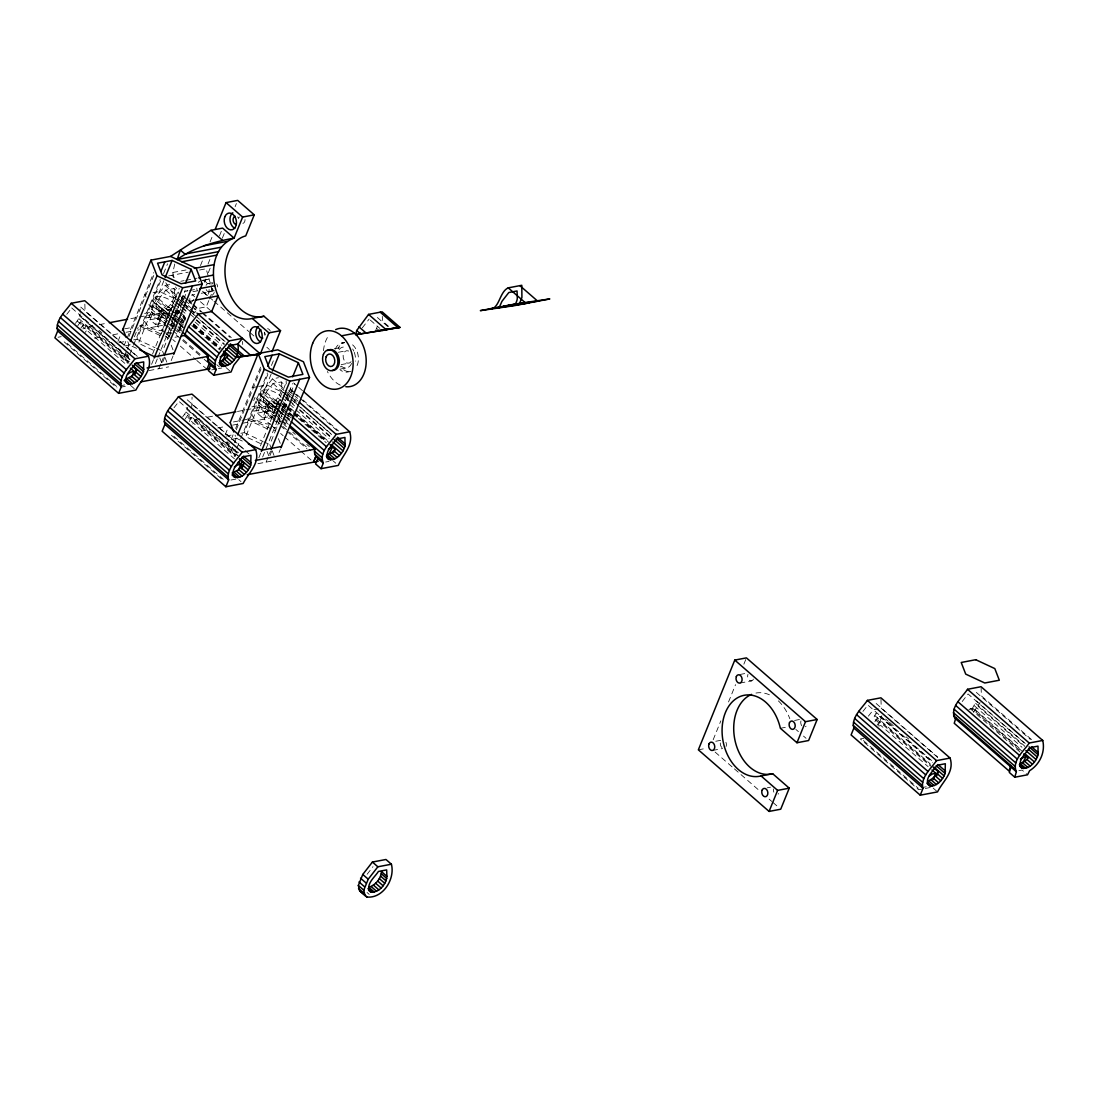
<?xml version="1.0" encoding="UTF-8"?>
<svg xmlns="http://www.w3.org/2000/svg" width="1098" height="1098" viewBox="0 0 1098 1098"><rect width="100%" height="100%" fill="white"/><g stroke="black" fill="none" stroke-linecap="round" stroke-linejoin="round"><path stroke-width="0.75" stroke-dasharray="5 3.75" d="M173.978 288.541C176.654 298.354 168.749 311.722 157.988 310.583L156.781 309.595C153.583 302.046 162.271 295.65 165.743 290.105L173.978 288.541L177.807 291.862M281.239 381.953C283.902 391.78 275.996 405.135 265.236 403.995L264.028 403.007C260.83 395.458 269.518 389.063 272.99 383.518L281.239 381.953L285.055 385.274M75.433 323.402L78.781 318.598L80.223 313.863M167.431 327.286L152.347 314.152L151.099 308.812L155.545 297.833L165.18 285.439L169.696 284.574M139.13 317.061L159.004 313.287L158.785 318.351L159.841 320.685L157.563 326.298L137.675 330.073M163.863 309.883L169.298 314.618L163.424 315.318L161.53 312.82L161.735 309.128L155.504 324.5L150.055 319.765L152.347 314.152M179.029 330.731L180.841 325.543L184.999 319.326M182.68 416.815L186.029 412.011L187.47 407.276M191.656 408.072L192.081 397.133M271.508 417.94L259.595 407.564L258.346 402.225L262.793 391.245L272.428 378.851L278.453 377.698M237.456 411.476L265.606 406.136L265.387 411.201L266.443 413.534M268.9 404.133L274.335 408.881L270.671 408.731L269.463 407.742L268.996 402.541L262.751 417.913L257.303 413.177L259.595 407.564M881.845 715.69L880.404 720.425L877.055 725.243M173.36 277.533L172.866 272.469L174.953 263.067M375.489 330.937L377.465 326.079L379.716 328.028M972.018 709.061L976.397 700.977L1025.23 743.511M165.167 332.914L157.563 326.298L163.78 310.912M129.084 363.314L83.86 323.937L82.734 326.696L126.572 364.879M85.905 325.708L84.779 328.467L81.293 329.139M117.966 341.396L120.505 335.151M123.923 346.035L153.747 272.579M129.029 336.413L153.775 275.461M129.427 361.448L123.388 358.634L126.572 350.825M127.203 349.26L129.742 343.001M134.381 336.839L138.183 327.465M129.701 354.558L132.872 346.735M133.503 345.17L160.157 279.537M133.654 339.858L136.921 339.241L161.035 279.853M163.575 273.608L167.541 263.808M163.863 280.759L138.472 343.276L153.13 350.097M150.055 319.765L167.335 316.485L170.135 309.581L173.237 306.177M152.567 354.05L179.221 288.417M161.173 334.121L175.776 298.148L165.771 282.735M151.579 364.33L153.487 359.65M155.394 363.616L157.302 358.922M157.934 357.358L185.219 290.16M164.384 355.889L162.573 351.195L187.319 290.243M169.229 336.921L175.584 321.275M178.768 313.452L181.307 307.193M200.481 265.579L202.389 260.857M210.061 241.958L212.628 235.658M158.839 368.722L160.747 364.042M161.379 362.477L163.918 356.219M162.669 362.23L164.576 357.536M208.016 264.083L210.555 257.824M219.449 235.933L221.343 231.239M171.178 360.611L173.072 355.93M204.448 282.255L205.724 279.112M208.277 272.812L210.198 268.09M222.345 238.17L224.267 233.449M235.123 206.685L236.399 203.542M208.812 300.564L206.259 306.836L194.209 309.128M209.444 298.985L212.628 291.148L208.908 278.357M189.405 421.522L191.107 417.35L235.562 456.068M225.214 434.808L227.753 428.563M231.184 439.447L233.078 434.767M235.617 428.508L261.008 366.005M236.276 429.826L261.022 368.873M238.184 455.56L230.649 452.047L233.819 444.237M234.45 442.672L236.99 436.428M253.679 400.564L254.956 397.435M236.948 447.97L240.119 440.147M240.764 438.596L267.418 372.949M240.901 433.271L244.168 432.653L268.283 373.265M271.453 365.456L274.624 357.632M271.11 374.171L245.719 436.688L261.846 444.196M275.886 408.703L272.757 405.876L269.284 406.534L264.165 419.148L270.492 424.651M257.303 413.177L274.582 409.897L277.396 402.993L280.484 399.59M260.446 445.898L286.468 381.829M258.84 457.756L260.734 453.062M262.642 457.029L292.466 383.573M271.645 449.302L269.82 444.608L294.566 383.655M266.087 462.134L270.533 451.196M269.916 455.643L271.824 450.949M279.057 452.472L280.333 449.343M713.178 739.736L720.851 720.851M728.523 701.965L735.564 684.644M743.868 664.18L746.42 657.88M878.922 722.896L873.473 718.161L875.957 713.233L932.38 762.383M878.345 725.202L880.047 721.029L930.72 765.169M973.501 712.314L980.075 702.528M171.439 321.055L176.572 311.022L181.65 315.442M77.738 325.79L82.872 318.42L130.031 359.499M80.868 328.137L83.86 323.937M92.767 325.873L89.46 326.504L85.246 332.337M184.999 419.203L190.119 411.832L237.278 452.911M191.107 417.35L189.981 419.216L184.546 414.481M199.369 418.722L196.048 419.354L192.795 423.979M874.873 721.702L879.059 715.512L931.571 761.257M362.285 327.877L369.134 319.065M367.103 874.283L372.977 866.72M962.205 701.526L968.065 693.963L1025.903 744.334M66.772 314.316L70.739 309.238M174.019 407.729L178.988 401.388L237.607 452.445M862.946 711.408L867.914 705.067L933.259 761.971M868.394 716.143L873.349 709.802L878.304 708.855M193.921 299.26L189.734 304.475L189.844 298.464M968.916 709.582L971.428 708.375L1019.891 750.579M157.563 326.298L165.318 324.816M172.866 272.469L186.029 269.971M168.667 275.886L188.211 272.18M199.603 270.012L206.108 268.777L208.442 276.765M180.813 281.266L184.066 280.649M185.686 280.347L197.077 278.178M202.54 280.292L206.904 279.455M153.034 292.727L159.498 291.505L178.549 300.385M207.851 283.613L212.216 282.776M184.56 291.478L187.909 290.833M189.597 290.517L197.983 288.925M192.932 291.697L197.928 290.75M181.705 297.023L184.958 296.405M191.477 295.156L194.73 294.538M201.236 293.303L212.628 291.148M206.204 289.529A4.227 3.006 79.2 0 0 209.718 291.835L214.083 291.011M188.774 301.442L193.66 300.523M144.62 313.438L151.085 312.216L167.212 319.724M99.396 324.61L106.012 323.361M130.854 318.64L137.483 317.377M162.655 313.671L166.141 313.012L171.796 318.036M176.572 311.022L175.309 311.269L177.835 313.479M170.712 313.904L166.731 313.63M174.966 313.561L179.825 312.642M58.043 337.251L61.186 336.647M124.568 328.851L132.734 327.3M139.254 326.051L142.52 325.433L163.643 335.274M155.504 324.5L165.592 322.579M94.593 338.266L104.543 336.372M112.82 334.794L119.449 333.545M126.078 332.282L131.046 331.335M166.031 333.202L170.904 332.269M118.955 342.645L127.121 341.094M166.567 334.272L171.412 333.339M125.378 345.76L131.197 344.648M174.953 337.278L178.123 336.674M149.04 370.589L168.639 366.869M341.519 343.056L344.429 342.507A14.809 10.555 79.2 0 0 338.157 348.629M119.737 385.865L125.941 384.684M120.368 387.251L128.782 385.645M211.708 369.889L216.759 368.928M218.433 368.612L221.796 367.967M334.272 348.766L342.452 347.215M338.362 352.28L346.295 350.77M341.162 364.632L349.095 363.122M340.572 369.038L347.119 367.789M252.197 387.676L257.042 386.757M258.661 386.455L266.745 384.918L285.796 393.798M350.962 371.385L348.052 371.947A14.809 10.555 79.2 0 1 339.872 369.614M251.867 406.85L258.332 405.629L274.459 413.136M207.646 417.144L214.275 415.881M273.361 406.493L277.341 406.768M282.227 406.974L287.072 406.054M233.449 421.948L249.768 418.846L275.42 430.8M262.751 417.913L276.202 415.36M201.195 431.116L211.132 429.222M217.761 427.959L224.39 426.697M232.68 425.132L240.97 423.554M242.617 423.238L275.035 417.075M226.215 436.071L232.735 434.822M273.814 427.685L277.053 427.067M232.639 439.173L238.458 438.075M257.934 463.699L275.886 460.282M230.978 480.018L237.717 478.742M325.681 462.025L329.043 461.38M739.791 674.515L746.434 673.252M739.997 683.066L751.636 680.856M794.554 720.453L799.536 719.506M780.376 728.29L787.033 727.027M715.759 741.26L720.755 740.313M698.355 749.824L706.659 748.246M712.643 750.442L722.608 748.534M878.633 726.011L880.953 725.572L928.139 766.665M863.714 738.309L860.338 738.954L918.628 789.723L923.679 788.762M767.2 787.815L770.521 787.184M921.359 787.705L927.563 786.525M925.353 788.446L932.078 787.156M1018.903 770.659L1022.101 770.055L1027.536 774.79M168.502 314.783L149.452 305.917L148.326 302.993M165.153 335.974L168.598 338.486M160.102 335.494L141.052 326.614L139.913 323.704M136.921 339.241L155.024 347.682M156.534 348.382L162.573 351.195M275.749 408.195L256.699 399.329L255.011 394.964M136.55 348.341L129.001 344.827L127.78 341.698M267.349 428.906L248.299 420.026L247.174 417.116M244.168 432.653L262.271 441.094M263.781 441.794L269.82 444.608M242.287 441.053L236.248 438.239L235.041 435.11M238.609 452.458L235.686 451.086L234.56 448.176M1031.53 739.572L981.42 695.926L981.118 688.254M976.314 692.399L1030.295 739.407M975.669 703.351L1024.503 745.885M978.153 706.33L1024.42 746.626M974.434 705.836L1021.977 747.258M975.573 710.049L1020.55 749.22M972.732 708.265L1021.565 750.799M970.165 708.622L1019.891 751.938M876.163 703.502L937.678 757.085M937.623 757.4L881.255 708.32L880.967 699.316M885.674 719.025L888.213 721.249M889.49 722.36L893.319 725.682M906.056 736.785L908.609 739.009M874.955 715.69L930.102 763.728M876.78 719.314L930.582 766.157M933.176 788.103L937.527 791.905M388.623 326.381L382.475 321.028L382.296 316.416M863.412 740.532L918.244 788.295M377.369 317.5L388.088 326.833M370.314 320.108L379.839 328.398M376.738 328.453L378.975 330.416M795.844 729.415L798.397 731.639M803.503 736.085L806.056 738.309M202.54 291.245L207.673 295.719M208.963 296.844L212.82 300.207M214.11 301.319L248.834 331.569M250.111 332.68L253.967 336.043M266.828 347.243L269.408 349.493M171.933 275.269L174.349 277.369M192.177 294.58L194.758 296.831M200.399 301.73L210.596 310.61M293.619 382.928L297.448 386.263M298.725 387.374L302.54 390.71M715.127 752.089L733.135 767.776M734.425 768.888L760.145 791.301M769.135 799.138L771.716 801.375M773.006 802.501L778.139 806.975M182.899 295.389L185.452 297.613M186.729 298.725L192.548 303.775M193.097 304.27L202.018 312.038M202.856 312.765L231.335 337.566M290.16 388.802L295.252 393.249M296.529 394.347L301.621 398.794M302.897 399.905L338.582 430.979M182.899 296.309L191.821 304.077M193.097 305.189L200.742 311.846M202.018 312.957L230.058 337.374M290.16 389.721L292.699 391.945M293.976 393.057L299.081 397.49M300.344 398.601L337.306 430.8M181.403 297.215L183.956 299.438M185.233 300.55L190.325 304.983M192.315 306.726L197.969 311.654M288.65 390.627L293.756 395.074M295.033 396.186L297.572 398.396M165.18 285.439L176.654 295.417M181.746 299.864L195.979 312.257M272.428 378.851L286.454 391.053M287.717 392.164L294.099 397.723M295.376 398.835L297.915 401.045M182.79 301.415L183.888 302.375M174.239 294.978L176.778 297.201M178.054 298.299L183.16 302.746M184.423 303.858L189.529 308.291M190.805 309.403L195.897 313.85M281.486 388.39L284.025 390.614M285.302 391.712L290.407 396.158M291.67 397.27L296.776 401.703M180.292 300.879L182.844 303.103M184.107 304.215L189.213 308.648M190.489 309.76L195.581 314.193M287.539 394.292L292.631 398.725M293.907 399.837L296.46 402.06M176.613 299.329L194.456 314.865M195.732 315.977L225.049 341.505M283.86 392.741L288.966 397.188M294.058 401.621L332.296 434.918M165.743 290.105L178.48 301.209M179.756 302.321L184.848 306.754M186.125 307.865L195.046 315.634M200.152 320.081L228.192 344.498M272.99 383.518L283.174 392.398M284.451 393.509L289.556 397.943M290.833 399.054L295.925 403.501M297.201 404.613L331.61 434.588M175.886 301.717L180.992 306.15M182.268 307.262L188.636 312.82M189.913 313.918L224.321 343.894M283.133 395.129L288.239 399.562M289.515 400.674L294.607 405.121M299.713 409.554L330.292 436.194M175.831 302.458L180.923 306.905M182.199 308.016L188.568 313.561M196.213 320.218L224.253 344.648M285.631 398.094L290.723 402.541M291.999 403.652L294.552 405.862M299.644 410.309L330.237 436.949M174.637 304.187L186.111 314.179M195.032 321.961L221.796 345.266M281.898 397.613L288.266 403.158M289.543 404.27L294.635 408.703M295.911 409.815L329.043 438.678M175.79 308.401L179.605 311.736M180.882 312.848L185.987 317.281M193.632 323.937L220.396 347.256M283.037 401.813L289.405 407.372M290.682 408.47L295.787 412.917M297.05 414.028L327.643 440.669M170.41 304.407L181.87 314.385M183.146 315.497L185.699 317.72M193.344 324.377L221.384 348.807M277.657 397.819L286.578 405.587M287.854 406.699L328.631 442.219M182.913 316.54L185.438 318.749M193.042 325.365L219.641 348.533M283.202 403.899L285.727 406.109M287.003 407.207L292.068 411.613M293.331 412.724L326.257 441.396M175.117 309.938L181.568 315.551M182.858 316.663L185.438 318.914M193.166 325.653L220.231 349.219M282.364 403.35L286.235 406.713M287.525 407.838L292.686 412.326M293.976 413.452L326.188 441.52M182.899 317.885L185.438 320.094M191.766 325.612L219.627 349.878M281.925 404.133L285.727 407.44M286.99 408.552L292.054 412.958M293.331 414.07L297.119 417.377M298.395 418.475L326.257 442.741M168.392 306.617L171.645 309.458M275.639 400.029L281.074 404.764M158.894 298.917L171.631 310.02M172.908 311.118L184.382 321.11M266.141 392.329L281.431 405.642M282.708 406.754L292.905 415.634M170.135 309.581L176.517 315.126M181.609 319.573L184.162 321.783M277.396 402.993L281.212 406.329M288.856 412.985L292.686 416.307M155.545 297.833L169.559 310.048M174.651 314.481L177.203 316.704M178.48 317.816L183.572 322.263M262.793 391.245L280.635 406.795M281.912 407.893L287.003 412.34M288.28 413.452L290.833 415.675M174.898 315.442L179.962 319.861M181.239 320.959L183.764 323.169M281.527 408.319L284.053 410.515M285.315 411.626L290.394 416.032M166.155 308.483L170.506 312.271M273.402 401.895L278.851 406.631M157.412 301.387L170.149 312.491M171.425 313.603L176.517 318.036M177.794 319.147L184.176 324.706M264.659 394.8L279.949 408.127M281.225 409.238L286.317 413.671M287.594 414.783L291.423 418.118M174.513 317.212L178.315 320.52M179.578 321.632L183.38 324.939M281.143 410.076L283.668 412.285M284.931 413.383L291.272 418.901M172.976 317.5L178.041 321.92M179.317 323.018L183.105 326.326M275.804 407.07L282.131 412.574M287.196 416.993L289.735 419.203M271.11 403.295L276.545 408.031M156.41 303.844L169.161 314.948M170.423 316.059L175.529 320.492M176.805 321.604L183.174 327.149M263.657 397.256L278.947 410.583M280.223 411.681L285.329 416.128M286.605 417.24L289.145 419.463M167.829 314.097L171.631 317.418M172.894 318.516L177.958 322.922M179.235 324.034L183.037 327.341M276.984 409.17L283.325 414.687M284.588 415.799L289.652 420.205M153.308 301.566L185.191 329.331M260.555 394.978L278.398 410.515M279.674 411.626L282.955 414.715M284.162 415.813L289.872 420.507M173.059 319.147L178.137 323.553M179.399 324.665L181.925 326.861M277.149 409.801L282.213 414.221M287.292 418.626L289.817 420.836M161.653 310.72L167.088 315.455M155.957 306.122L161.406 310.858M263.204 399.535L268.653 404.27M167.335 316.485L173.717 322.03M178.809 326.463L181.362 328.686M225.968 367.542L231.06 371.989M274.582 409.897L282.241 416.554M283.504 417.665L288.609 422.099M333.216 460.954L335.768 463.178M159.649 310.967L165.084 315.702M266.896 404.38L272.331 409.115M156.081 308.071L170.259 320.287M171.521 321.398L176.586 325.804M177.862 326.916L181.65 330.224M263.328 401.484L268.777 406.233M269.284 406.534L281.939 417.569M283.215 418.681L288.28 423.087M151.785 305.326L167.074 318.653M172.166 323.087L181.486 331.198M259.032 398.739L276.874 414.289M278.137 415.387L284.519 420.946M285.796 422.057L288.335 424.281M159.004 313.287L170.396 323.21M171.535 324.185L175.46 327.616M176.696 328.686L179.262 330.923M265.606 406.136L274.459 413.85M275.722 414.948L281.363 419.848M282.062 420.465L287.127 424.871M169.97 323.924L172.496 326.12M177.56 330.539L180.099 332.735M216.828 364.728L219.353 366.938M277.849 417.885L280.388 420.095M281.651 421.193L286.715 425.612M151.099 308.812L166.388 322.139M167.665 323.251L172.757 327.684M174.033 328.796L180.401 334.355M258.346 402.225L276.188 417.775M277.465 418.887L282.557 423.32M283.833 424.432L286.386 426.655M292.754 432.2L295.307 434.424M306.767 444.416L309.32 446.639M151.277 311.818L165.304 324.034A11.625 5.476 22.1 0 0 149.616 317.171A11.625 5.476 22.1 0 0 146.967 324.802A11.625 5.476 22.1 0 0 163.08 330.374M166.567 325.145L171.672 329.578M172.949 330.69L178.041 335.137M183.146 339.57L200.989 355.121M258.524 405.231L275.09 419.669M276.367 420.781L281.472 425.214M282.749 426.326L310.775 450.743M168.694 328.398L171.233 330.594M176.298 335.014L181.362 339.419M182.625 340.517L202.883 358.168M204.146 359.266L207.947 362.573M272.771 419.038L279.098 424.555M280.374 425.667L285.439 430.073M286.702 431.171L306.96 448.821M166.429 334.012L171.494 338.431M172.757 339.529L175.282 341.739M180.347 346.144L195.54 359.375M196.803 360.473L206.932 369.299M271.755 425.763L275.557 429.071M280.621 433.477L283.147 435.686M284.409 436.784L299.603 450.015M300.866 451.113L310.995 459.938M137.332 356.356L79.976 306.397L80.168 312.367M187.223 399.809L244.579 449.768M129.688 350.084L85.081 311.228L84.834 303.721M130.964 351.182L137.332 356.74M192.328 404.64L250.962 455.697M99.342 330.512L101.894 332.735M126.105 353.831L128.658 356.04M226.984 441.684L229.523 443.908M71.727 307.962L130.36 359.032M79.77 316.142L130.758 360.542M187.017 409.554L238.005 453.954M89.46 326.504L128.699 360.679M196.048 419.354L237.827 455.725M78.781 318.598L128.48 361.887M186.029 412.011L235.727 455.299M80.607 322.208L127.766 363.287M187.854 415.62L235.013 456.699M77.299 321.069L82.734 325.804M191.395 421.344L234.45 458.84M130.456 385.329L135.905 390.065M238.801 479.689L240.97 481.583M67.239 343.441L116.621 386.455M173.855 436.304L223.251 479.318M64.164 341.862L117.006 387.882M171.412 435.275L222.963 480.169M367.048 892.496L369.216 894.39M180.539 296.542L175.57 286.949M181.431 297.805L183.215 300.33M286.921 396.707L288.047 399.617M278.521 417.418L281.335 424.693M278.453 438.637L280.278 443.345M272.249 450.88L274.665 457.139M267.034 451.388L268.722 455.752M179.674 303.295L181.362 307.66M226.998 442.645L230.649 452.047M171.274 323.992L174.088 331.28M171.206 345.225L174.239 353.062M144.95 294.264L146.075 297.174M165.002 357.468L168.035 365.305M159.786 357.975L161.475 362.34M127.313 354.764L128.439 357.674M119.751 349.233L123.388 358.634M286.153 380.869L286.276 383.943M242.576 341.423L242.685 344.498M351.099 361.722A6.327 4.516 79.2 0 1 343.317 358.099A6.327 4.516 79.2 0 1 348.67 351.031M335.247 349.191A14.809 10.555 79.2 0 1 344.278 342.851M352.664 348.958A14.809 10.555 79.2 0 1 353.817 351.168M354.283 352.348A14.809 10.555 79.2 0 1 355.436 361.173M351.58 363.424A10.555 7.521 79.2 0 1 341.286 366.128M339.117 349.548A10.555 7.521 79.2 0 1 346.405 347.627M348.203 371.591A14.809 10.555 79.2 0 1 340.476 366.499M352.609 344.841A14.809 10.555 79.2 0 1 355.642 368.104M340.243 385.124A29.564 21.068 79.2 0 1 327.396 371.495M323.498 350.674A29.564 21.068 79.2 0 1 328.933 335.233M278.741 403.076A11.625 5.476 22.1 0 1 262.614 397.503A11.625 5.476 22.1 0 1 265.263 389.872A11.625 5.476 22.1 0 1 280.923 396.776M270.328 423.787A11.625 5.476 22.1 0 1 254.214 418.214A11.625 5.476 22.1 0 1 256.863 410.583A11.625 5.476 22.1 0 1 272.51 417.487M265.126 334.67A4.227 3.006 79.2 0 1 264.645 332.543M267.555 328.7A4.227 3.006 79.2 0 1 270.273 331.061M264.453 332.172A4.227 3.006 79.2 0 1 264.879 335.37M213.959 290.572A4.227 3.006 79.2 0 1 212.024 288.417M211.887 284.245A4.227 3.006 79.2 0 1 212.943 282.845M216.663 283.902A4.227 3.006 79.2 0 1 217.665 286.949M211.845 288.047A4.227 3.006 79.2 0 1 209.718 291.835M206.067 285.356A4.227 3.006 79.2 0 1 210.185 284.272M238.966 217.857A4.227 3.006 79.2 0 1 239.24 216.882M245.019 219.573A4.227 3.006 79.2 0 1 242.891 223.374M237.539 216.91A4.227 3.006 79.2 0 1 238.705 218.557M197.105 290.366A8.482 6.039 79.2 0 1 196.83 288.17M198.409 282.433A8.482 6.039 79.2 0 1 199.644 281.239M202.663 280.443A8.482 6.039 79.2 0 1 208.14 285.206M209.1 289.488A8.482 6.039 79.2 0 1 206.287 296.419M207.481 295.65A8.482 6.039 79.2 0 1 203.61 291.354M204.228 281.335A8.482 6.039 79.2 0 1 211.598 280.8M214.247 292.48A8.482 6.039 79.2 0 1 212.106 295.307M171.494 309.663A11.625 5.476 22.1 0 1 155.367 304.091A11.625 5.476 22.1 0 1 158.016 296.46A11.625 5.476 22.1 0 1 173.676 303.364M721.935 747.56A4.227 3.006 79.2 0 1 720.617 741.74M725.915 742.303A4.227 3.006 79.2 0 1 726.066 746.475M755.959 693.044A41.216 29.371 79.2 0 1 772.429 696.352M778.386 700.895A41.216 29.371 79.2 0 1 789.819 718.737M801.746 725.709A4.227 3.006 79.2 0 1 801.073 720.617M806.056 726.176A4.227 3.006 79.2 0 1 805.452 726.766M753.42 679.113A4.227 3.006 79.2 0 1 749.303 680.197A4.227 3.006 79.2 0 1 747.971 674.378M773.87 792.166A4.227 3.006 79.2 0 1 773.459 788.968M778.702 793.538A4.227 3.006 79.2 0 1 778.098 794.129"/><path stroke-width="1.5" d="M280.525 330.676L268.886 332.886L252.293 318.447A41.216 29.371 79.2 0 1 218.077 295.884C209.622 276.627 211.502 246.391 234.094 238.101L242.631 217.061L254.269 214.837L245.732 235.892A41.216 29.371 79.2 0 0 226.38 283.531A41.216 29.371 79.2 0 0 263.932 316.224L280.525 330.676L271.975 351.731M345.047 446.021L344.95 437.457L336.715 439.022C333.243 444.566 324.555 450.962 327.753 458.511L328.961 459.499C336.702 460.831 343.125 452.801 345.047 446.021L336.125 438.253M374.322 892.084L368.887 887.349C375.447 885.043 381.061 878.688 381.473 871.592L386.908 876.341C386.345 884.096 378.975 893.182 370.657 891.947L369.45 890.958C366.252 883.41 374.953 877.014 378.412 871.469L386.661 869.904L386.908 876.341M1038.09 754.697L1038.008 746.132L1029.759 747.697C1026.287 753.242 1017.599 759.638 1020.797 767.186L1022.005 768.175C1029.746 769.506 1036.169 761.477 1038.09 754.697L1029.087 746.86M57.069 328.261C57.178 318.091 65.839 310.981 71.192 303.295L84.738 300.715L148.463 356.219C153.102 370.259 141.23 379.318 135.905 390.065L118.625 393.345L54.9 337.841L57.7 330.951L57.069 328.261L120.794 383.765L121.425 386.455L118.625 393.345M120.794 383.765C120.904 373.594 129.564 366.485 134.917 358.799L148.463 356.219M164.329 421.673C164.425 411.503 173.086 404.393 178.439 396.707L191.985 394.127L255.71 449.631C260.35 463.672 248.477 472.73 243.152 483.477L225.872 486.757L162.147 431.253L164.947 424.363L164.329 421.673L228.055 477.177L228.672 479.867L225.872 486.757M228.055 477.177C228.151 467.007 236.811 459.897 242.164 452.211L255.71 449.631M853.256 725.353C853.352 715.182 862.026 708.073 867.379 700.387L880.925 697.82L950.086 758.059C954.725 772.086 942.853 781.145 937.527 791.905L920.248 795.185L851.087 734.946L853.887 728.043L853.256 725.353L922.416 785.592L923.047 788.282L920.248 795.185M922.416 785.592C922.526 775.435 931.186 768.312 936.539 760.626L950.086 758.059M143.495 371.646L143.701 361.901L135.452 363.465C132.103 368.914 122.386 376.271 127.039 383.518C134.436 386.263 141.148 377.877 143.495 371.646L134.574 363.877M184.313 335.329L208.373 356.287C206.081 362.381 211.845 366.458 216.059 369.655L213.781 375.269L208.346 370.534L210.624 364.907M216.059 369.655C211.255 358.621 223.663 348.999 228.906 340.943L242.452 338.362L237.703 344.045L229.455 345.609C225.996 351.154 217.308 357.55 220.506 365.099L221.714 366.087C232.474 367.226 240.38 353.858 237.703 344.045L250.811 355.45L260.336 353.94L268.886 332.886M250.742 465.058L250.948 455.313L242.699 456.892C239.364 462.327 229.633 469.683 234.299 476.944C241.684 479.675 248.395 471.289 250.742 465.058L241.821 457.29M289.652 427.081L314.961 449.137C312.546 455.588 319.065 459.595 323.32 463.068L321.028 468.681L315.593 463.946L317.871 458.333M323.32 463.068C318.502 452.033 330.91 442.412 336.153 434.355L349.699 431.775C353.981 445.266 342.947 454.448 338.308 465.401L321.028 468.681M356.576 334.519L359.581 333.943L359.801 332.804L360.913 333.778L364.179 333.298M358.332 885.441L362.779 874.461L372.414 862.054L385.961 859.487L391.41 864.222C395.266 879.045 382.9 898.768 366.869 897.011L359.581 890.766L358.332 885.441L363.767 890.176L365.016 895.501M363.767 890.176L368.214 879.196L377.863 866.789L391.41 864.222M1014.785 777.219L1016.364 771.743L954.67 718.01C949.866 706.975 962.26 697.367 967.516 689.297L981.063 686.717L1042.743 740.45C1045.474 752.254 1039.696 764.414 1029.636 770.7L1027.536 774.79L1014.785 777.219L1009.337 772.484L1010.915 766.994M945.117 773.486L945.323 763.741L937.074 765.306C933.725 770.741 924.008 778.098 928.661 785.358C936.045 788.103 942.77 779.704 945.117 773.486L936.196 765.704M1016.364 771.743C1011.546 760.708 1023.954 751.087 1029.197 743.03L1042.743 740.45M955.891 717.667L954.244 723.28L1009.076 771.029L1010.723 765.43M218.612 251.62L177.176 259.499L180.36 250.083L184.958 254.077L221.082 247.215M122.4 330.457L150.961 260.13L170.547 256.41L210.981 230.319L222.619 228.109L234.094 238.101C214.165 241.807 193.783 247.544 177.176 259.499M130.374 341.451L157.028 275.804L150.961 260.13M161.022 271.206L164.837 261.832M165.125 277.629L172.112 260.446L191.162 269.326L195.664 280.964L181.115 283.723L162.065 274.843L157.563 263.204L172.112 260.446M131.897 377.081L134.162 371.495L130.374 368.187M134.999 374.144L136.701 369.957L132.899 366.636M154.118 358.085L182.68 287.758L202.265 284.039L196.199 268.365L170.547 256.41M185.452 283.38L191.162 269.326M215.181 229.372L226.051 202.608L237.69 200.399L254.269 214.837M164.549 354.668L192.479 285.905M173.717 354.366L202.265 284.039M206.932 369.299L209.21 363.685M230.292 422.305L258.208 353.542L277.794 349.823L303.446 361.777L309.512 377.451L280.964 447.778M237.621 434.863L264.275 369.216L258.208 353.542M267.637 366.183L272.084 355.244M272.373 371.042L279.359 353.858L298.409 362.738L302.911 374.377L288.362 377.136L269.312 368.269L264.81 356.617L279.359 353.858M238.513 469.944L241.917 461.599M241.697 468.928L243.948 463.37L239.378 459.376M261.379 451.498L289.927 381.171L309.512 377.451M292.699 376.806L298.409 362.738M271.165 449.645L299.727 379.318M356.699 330.525L355.67 334.739L400.001 327.396L382.118 311.818L368.571 314.399L356.699 330.525L360.679 333.998M789.256 788.172L777.617 790.382L761.038 775.929A41.216 29.371 79.2 0 1 723.486 743.222A41.216 29.371 79.2 0 1 742.824 695.597A41.216 29.371 79.2 0 1 780.376 728.29L796.97 742.742L808.608 740.532L817.145 719.492L746.42 657.88L734.782 660.09L698.355 749.824L769.08 811.422L780.719 809.212L789.256 788.172L772.676 773.719A41.216 29.371 79.2 0 1 735.646 743.099A41.216 29.371 79.2 0 1 751.554 694.375M769.08 811.422L777.617 790.382M796.97 742.742L805.507 721.702L817.145 719.492M933.231 779.621L935.784 773.321L931.969 770M936.621 775.97L938.323 771.798L933.259 767.378M222.29 361.201L225.968 354.05L223.429 351.84M328.178 455.505L332.584 446.913L330.059 444.704M333.668 452.376L335.206 449.37L331.349 446.008M1023.322 761.861L1026.259 756.138L1020.399 759.006M130.333 384.286L124.898 379.551L131.568 376.23L136.701 369.957M237.58 477.699L232.145 472.964L238.815 469.642L243.948 463.37M934.082 785.578L928.647 780.843L933.19 778.057L938.323 771.798M239.556 357.962L233.86 365.085L231.06 371.989L213.781 375.269M505.08 305.944L505.78 305.834L503.639 306.246L519.546 303.556L521.921 297.421L521.783 285.288L508.237 287.854C498.876 292.027 499.672 310.514 488.445 309.101M225.364 366.224L219.929 361.489L224.445 359.238L227.959 355.958L224.102 352.595M332.625 459.637L327.177 454.901L331.692 452.651L335.206 449.37M1025.669 768.312L1020.22 763.577L1024.736 761.326L1028.263 758.045L1023.707 753.914M328.384 449.123L332.584 446.913M127.752 374.116L130.689 372.153L134.162 371.495M234.368 466.993L237.305 465.017L240.791 464.358M929.375 775.957L932.312 773.98L935.784 773.321M220.108 356.919L225.968 354.05M204.091 245.76L227.039 241.409M181.623 261.804L216.635 255.148M194.264 268.406L214 264.659M198.711 277.876L213.355 275.09M199.658 288.609L214.741 285.741M195.279 300.207L218.077 295.884L211.694 311.571L198.148 314.152L188.513 326.545L184.464 335.466L181.294 336.07M109.32 322.73L127.546 319.257M252.293 318.447L263.932 316.224M174.239 353.062L154.653 356.781L139.556 349.754M147.105 367.926L208.373 356.287M341.505 335.837L354.599 333.339M225.625 348.601L235.823 357.481L242.548 356.287M253.926 354.572L251.415 355.052L258.853 354.119M365.401 333.106L384.876 329.976M386.194 329.729L390.476 328.906L385.782 329.496M140.654 381.898L210.034 368.708M215.922 415.579L235.796 411.791M281.486 446.474L261.9 450.194L248.326 443.866M255.354 460.46L314.961 449.137M247.242 474.734L318.2 461.27M761.038 775.929L772.676 773.719M508.813 305.23L539.667 300.866M392.068 328.659L400.001 327.396L391.08 328.508M235.823 357.481L250.811 355.45M490.628 308.689L530.142 302.375L515.154 304.393A11.941 6.204 -48.9 0 0 517.295 297.393L517.048 290.956L508.799 292.535L501.951 301.332L499.247 307.399L494.731 308.264L526.12 303.432L508.237 287.854M386.084 329.194L387.951 328.92M378.975 330.416L381.953 329.99M243.715 356.123L248.724 355.409M359.581 333.943L360.913 333.778M255.738 354.517L258.799 354.132M382.228 330.484L386.455 329.976L368.571 314.399M157.028 275.804L182.68 287.758M264.275 369.216L289.927 381.171M359.581 890.766L366.869 897.011M519.876 285.645L537.759 301.223M967.516 689.297L1029.197 743.03M1031.818 746.969L1038.255 752.569M1028.359 749.248L1037.363 757.085M1025.834 750.607L1036.114 759.569M1025.422 754.161L1034.426 761.998M1026.959 759.473L1032.408 764.208M957.868 701.704L1019.562 755.424M1024.736 761.326L1030.171 766.075M1022.444 762.739L1027.879 767.475M955.644 705.424L1017.324 759.157M1019.315 764.757L1023.665 768.559M954.107 709.198L1015.801 762.918M1019.822 766.28L1022.005 768.175M953.421 712.684L1015.115 766.404M953.613 715.69L1015.293 769.41M867.379 700.387L936.539 760.626M937.925 764.537L945.57 771.194M933.931 767.049L944.129 775.929M937.198 773.665L942.647 778.4M935.331 775.998L940.78 780.747M858.869 711.271L928.03 771.51M933.19 778.057L938.639 782.792M856.536 714.606L925.71 774.859M930.912 779.704L936.347 784.452M854.628 718.421L923.789 778.66M927.604 782.325L931.955 786.127M926.849 783.203L930.116 786.044M853.503 722.072L922.677 782.325M380.21 312.189L398.094 327.767M853.887 728.043L923.047 788.282M226.051 202.608L242.631 217.061M358.936 326.806L366.224 333.161M734.782 660.09L805.507 721.702M210.981 230.319L222.455 240.311M211.475 311.379L260.336 353.94M303.817 391.808L349.699 431.775M197.05 313.191L228.906 340.943M299.191 402.156L336.153 434.355M230.306 343.811L244.566 356.232M337.553 437.237L345.211 443.894M228.878 344.841L242.287 356.534M228.151 347.229L239.309 356.96M334.121 439.529L344.319 448.409M332.872 442.014L343.07 450.894M223.937 351.031L234.135 359.911M331.184 444.443L341.382 453.323M226.668 357.385L232.117 362.12M333.916 450.798L339.364 455.533M188.678 326.696L219.257 353.336M292.095 416.787L326.518 446.749M224.445 359.238L229.88 363.987M331.692 452.651L337.127 457.399M222.153 360.652L227.588 365.387M329.4 454.064L334.835 458.799M186.44 330.429L217.033 357.07M291.148 421.618L324.281 450.482M219.01 362.683L223.374 366.471M326.271 456.095L330.622 459.884M183.641 333.078L215.496 360.83M219.531 364.193L221.714 366.087M289.611 425.379L322.757 454.243M326.779 457.605L328.961 459.499M207.165 357.66L214.824 364.316M314.412 451.072L322.071 457.729M207.357 360.666L215.002 367.322M314.604 454.078L322.249 460.735M71.192 303.295L134.917 358.799M178.439 396.707L242.164 452.211M136.303 362.711L143.948 369.367M243.55 456.123L251.195 462.78M132.309 365.222L142.507 374.102M239.556 458.635L249.754 467.515M135.576 371.838L141.024 376.573M242.823 465.25L248.272 469.985M238.252 462.148L242.823 466.142M133.709 374.171L139.158 378.906M240.97 467.583L246.405 472.318M62.682 314.179L126.407 369.683M169.929 407.591L233.654 463.095M131.568 376.23L137.017 380.965M238.815 469.642L244.264 474.377M60.363 317.514L124.088 373.018M167.61 410.926L231.335 466.43M129.29 377.877L134.738 382.612M236.537 471.289L241.985 476.024M127.025 379.002L132.46 383.737M234.272 472.414L239.707 477.15M58.441 321.33L122.166 376.834M165.688 414.742L229.413 470.246M124.143 380.43L128.493 384.218M232.474 474.789L235.741 477.63M232.117 475.036L234.299 476.944M57.329 324.981L121.055 380.484M164.576 418.393L228.302 473.897M57.7 330.951L121.425 386.455M164.947 424.363L228.672 479.867M372.414 862.054L377.863 866.789M381.308 873.734L386.743 878.469M380.581 876.122L386.016 880.857M379.332 878.592L384.767 883.327M377.643 881.021L383.078 885.757M375.626 883.231L381.061 887.98M362.779 874.461L368.214 879.196M373.389 885.098L378.837 889.833M371.097 886.498L376.545 891.247M360.542 878.18L365.977 882.929M367.967 888.529L372.318 892.317M359.019 881.955L364.454 886.69M368.489 890.039L370.657 891.947M358.511 888.447L363.96 893.182M230.182 422.565L233.819 431.981M122.935 329.153L125.968 336.99M335.645 329.633A29.564 21.068 79.2 0 1 365.565 354.036A29.564 21.068 79.2 0 1 345.815 386.716M327.561 350.55A10.555 7.521 79.2 0 1 338.98 358.072A10.555 7.521 79.2 0 1 332.063 370.424M262.82 338.088A4.227 3.006 79.2 0 1 258.963 334.739A4.227 3.006 79.2 0 1 260.953 329.853M236.29 224.527A4.227 3.006 79.2 0 1 233.133 220.574A4.227 3.006 79.2 0 1 235.205 216.237M260.583 341.903A8.482 6.039 79.2 0 1 255.834 334.423A8.482 6.039 79.2 0 1 258.552 326.381M234.835 228.288A8.482 6.039 79.2 0 1 230.086 220.808A8.482 6.039 79.2 0 1 232.817 212.765M315.812 456.535L313.534 462.148L315.826 456.535M515.621 303.94L480.348 310.638L514.564 305.628L549.824 298.931L515.621 303.94M975.765 659.706L961.217 662.478L965.718 674.117L984.769 682.997L999.317 680.225L994.815 668.586L975.765 659.706M312.656 343.399A29.564 21.068 79.2 0 0 332.721 389.2A29.564 21.068 79.2 0 0 349.713 347.366A29.564 21.068 79.2 0 0 312.656 343.399M326.161 356.713A6.327 4.516 79.2 0 0 330.457 366.526A6.327 4.516 79.2 0 0 334.094 357.564A6.327 4.516 79.2 0 0 326.161 356.713M323.43 354.338A10.555 7.521 79.2 0 0 330.608 370.699A10.555 7.521 79.2 0 0 336.674 355.752A10.555 7.521 79.2 0 0 323.43 354.338M250.605 330.32A8.482 6.039 79.2 0 0 256.356 343.468A8.482 6.039 79.2 0 0 261.228 331.459A8.482 6.039 79.2 0 0 250.605 330.32M224.857 216.704A8.482 6.039 79.2 0 0 230.607 229.853A8.482 6.039 79.2 0 0 235.494 217.843A8.482 6.039 79.2 0 0 224.857 216.704M789.435 722.827A4.227 3.006 79.2 0 0 792.303 729.374A4.227 3.006 79.2 0 0 794.732 723.404A4.227 3.006 79.2 0 0 789.435 722.827M736.333 676.588A4.227 3.006 79.2 0 0 739.201 683.121A4.227 3.006 79.2 0 0 741.63 677.15A4.227 3.006 79.2 0 0 736.333 676.588M708.979 743.95A4.227 3.006 79.2 0 0 711.847 750.497A4.227 3.006 79.2 0 0 714.276 744.513A4.227 3.006 79.2 0 0 708.979 743.95M762.081 790.203A4.227 3.006 79.2 0 0 764.949 796.736A4.227 3.006 79.2 0 0 767.378 790.766A4.227 3.006 79.2 0 0 762.081 790.203"/></g></svg>
